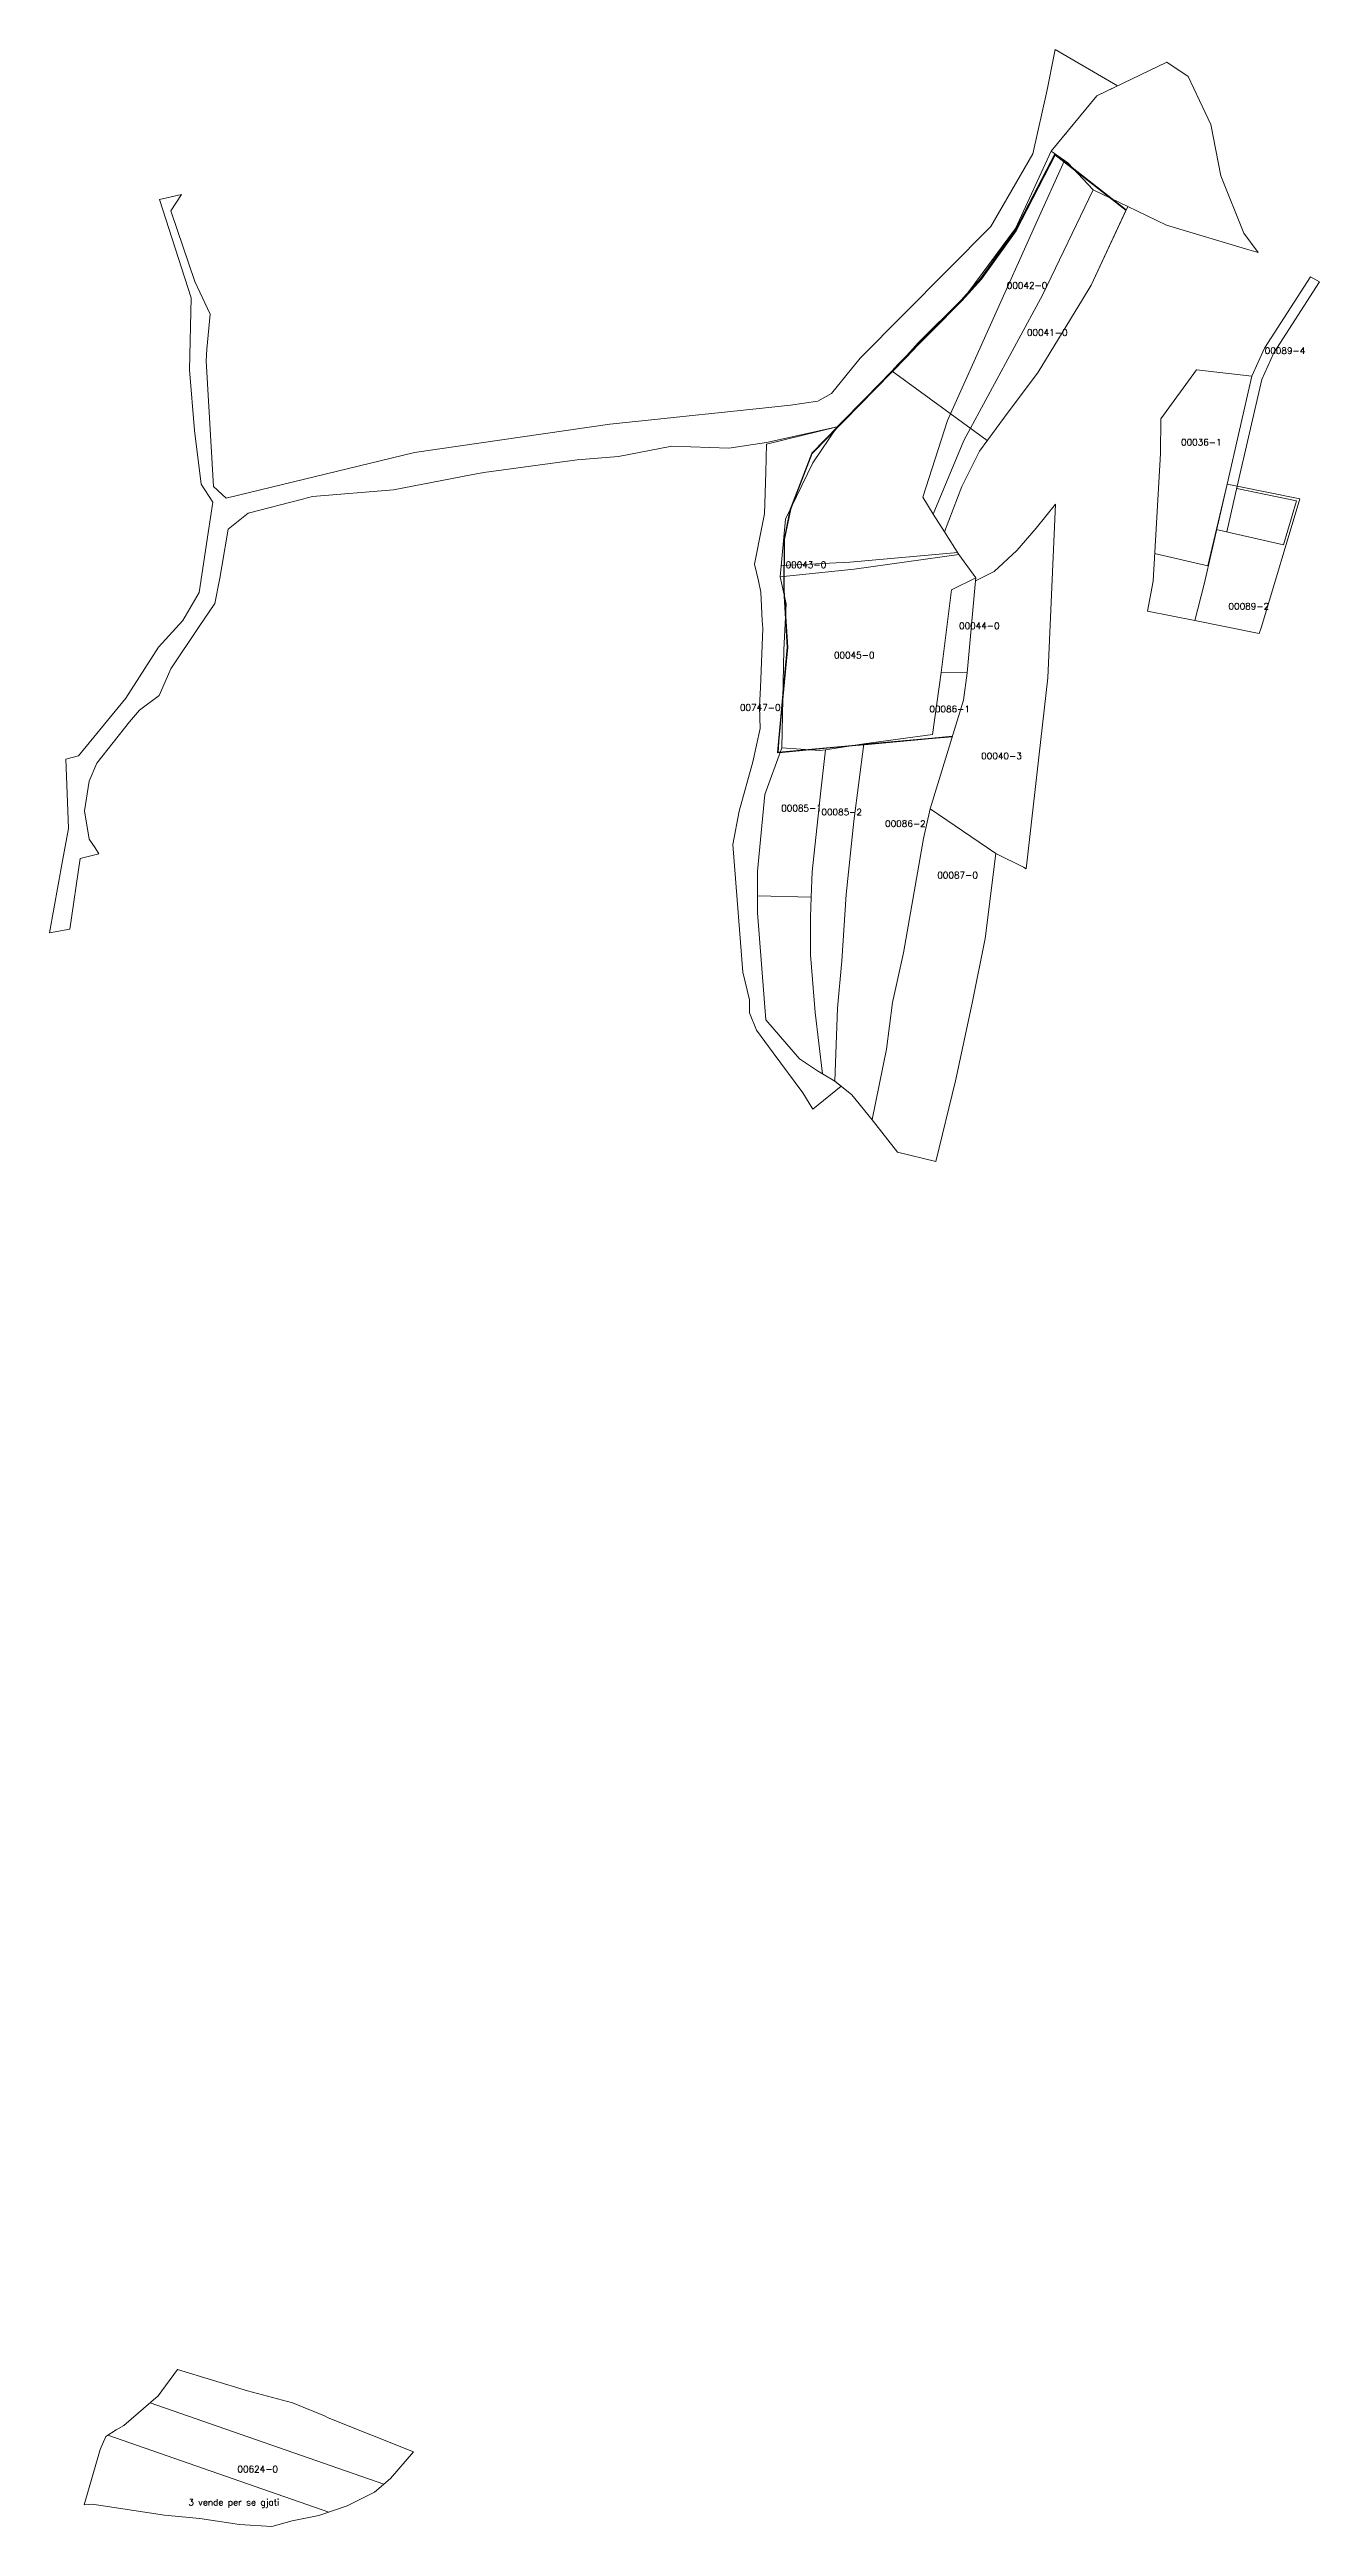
# Model space of a CAD drawing. Header units: metres. Extents: x 7508059 to 7509347, y 4690423 to 4692159.
# Drawn here: x 7508059 to 7508549, y 4690423 to 4691378 of the extents above; entities that cross this region are included whole.
import ezdxf

# ---------------------------------------------------------------- set-up
doc = ezdxf.new("R2010")
doc.units = ezdxf.units.M
for name, color, linetype, lineweight in [('asfallt', 44, 'Continuous', 0), ('muri', 32, 'Continuous', 0), ('Ndarjet', 1, 'Continuous', 0), ('Nr Parceles Baze', 7, 'Continuous', 0), ('Nr-Kojshi', 251, 'Continuous', 0), ('parc e rregulluar', 3, 'Continuous', 0), ('Parc-Kojshi', 251, 'Continuous', 0), ('Parcela Baze', 7, 'Continuous', 0), ('ParcReNet_12', 5, 'Continuous', 0), ('rregullimi', 1, 'Continuous', 0)]:
    doc.layers.add(name, color=color, linetype=linetype, lineweight=lineweight)
doc.styles.get("Standard").update_dxf_attribs({"font": 'simplex.shx'})

msp = doc.modelspace()

# ---------------------------------------------------------------- linework, layer by layer
at = {"layer": 'asfallt', "flags": 128}
for points, elevation in [([(7508339.87, 4691106.95), (7508340.2, 4691111.24), (7508343.59, 4691147.58), (7508342.28, 4691169.53), (7508342.41, 4691189.1), (7508344.79, 4691200.88), (7508346.62, 4691205.67), (7508353.03, 4691222.35), (7508389.67, 4691259.8), (7508394.31, 4691264.83), (7508410.72, 4691281.24), (7508418.29, 4691289.6), (7508431.58, 4691308.22), (7508446.84, 4691337.69)], 666.05), ([(7508340.07, 4691106.93), (7508340.4, 4691111.22), (7508343.79, 4691147.58), (7508342.48, 4691169.53), (7508342.61, 4691189.08), (7508344.99, 4691200.82), (7508346.8, 4691205.6), (7508353.21, 4691222.24), (7508389.81, 4691259.67), (7508394.46, 4691264.7), (7508410.86, 4691281.1), (7508418.44, 4691289.48), (7508431.75, 4691308.11), (7508446.87, 4691337.31)], 666.05), ([(7508474.13, 4691315.98), (7508446.69, 4691337.4)], 658.37)]:
    msp.add_lwpolyline(points, dxfattribs=dict(at, elevation=elevation))
at = {"layer": 'muri', "flags": 128}
for points, elevation in [([(7508407.26, 4691113.08), (7508399.38, 4691112.37), (7508373.35, 4691110.01), (7508370.05, 4691109.71), (7508361.52, 4691108.9), (7508341.61, 4691107.02), (7508339.77, 4691106.94)], 665.3), ([(7508407.24, 4691113.29), (7508399.36, 4691112.59), (7508373.33, 4691110.23), (7508370.03, 4691109.92), (7508361.5, 4691109.12), (7508341.72, 4691107.25), (7508339.86, 4691107.13)], 665.3), ([(7508339.86, 4691107.13), (7508341.72, 4691107.25)], 666.17), ([(7508341.72, 4691107.25), (7508341.74, 4691107.03)], 665.3)]:
    msp.add_lwpolyline(points, dxfattribs=dict(at, elevation=elevation))
at = {"layer": 'Ndarjet', "flags": 128}
for points, elevation in [([(7508420.6, 4691227.22), (7508383.97, 4691253.97)], 660.79), ([(7508409.39, 4691184.07), (7508367.69, 4691180.44), (7508341.51, 4691179.15)], 661.24)]:
    msp.add_lwpolyline(points, dxfattribs=dict(at, elevation=elevation))
for points in [[(7508485.14, 4691183.79), (7508505.58, 4691178.95), (7508513.05, 4691210.51)], [(7508516.77, 4691208.73), (7508539.85, 4691204.06), (7508534.74, 4691187.05), (7508508.9, 4691192.98)], [(7508516.97, 4691209.71), (7508512.92, 4691192.05)], [(7508098.16, 4690470.99), (7508188.17, 4690439.6)], [(7508081.91, 4690458.56), (7508167, 4690428.88)]]:
    msp.add_lwpolyline(points, dxfattribs=at)
at = {"layer": 'parc e rregulluar', "flags": 128}
msp.add_lwpolyline([(7508410.85, 4691209.57), (7508417.62, 4691223.23), (7508427.35, 4691236.28), (7508440.26, 4691253.67), (7508457.31, 4691281.62), (7508460.72, 4691287.2), (7508474.21, 4691316.17), (7508446.84, 4691337.69), (7508446.66, 4691337.82), (7508431.39, 4691308.33), (7508418.12, 4691289.74), (7508410.56, 4691281.39), (7508394.15, 4691264.99), (7508389.51, 4691259.96), (7508386.19, 4691256.56), (7508383.96, 4691253.97), (7508353.03, 4691222.35), (7508346.62, 4691205.67), (7508344.79, 4691200.88), (7508342.41, 4691189.1), (7508342.28, 4691169.53), (7508343.59, 4691147.58), (7508340.2, 4691111.24), (7508339.87, 4691107), (7508340.88, 4691107.09), (7508351.64, 4691108.08), (7508361.51, 4691109.01), (7508368.18, 4691109.64), (7508373.14, 4691110.1), (7508373.18, 4691110.41), (7508399.51, 4691113.94), (7508402.93, 4691137.87), (7508412.88, 4691137.76), (7508416.15, 4691173.19), (7508416.26, 4691174.39), (7508409.74, 4691183.34), (7508404.22, 4691192.06)], close=True, dxfattribs=at)
at = {"layer": 'Parc-Kojshi', "flags": 128}
for points in [[(7508221.82, 4691214.03), (7508226.73, 4691214.97), (7508262.69, 4691219.81), (7508278.57, 4691221.15), (7508299.21, 4691225.14), (7508321.07, 4691224.34), (7508335.63, 4691226.47), (7508362.82, 4691232.6), (7508410.98, 4691281.27), (7508431.5, 4691309.01), (7508445.34, 4691338.76), (7508462.93, 4691360.1), (7508470.86, 4691363.94), (7508446.79, 4691377.96), (7508446.42, 4691376.09), (7508443.73, 4691362.43), (7508438.28, 4691337.79), (7508422, 4691309.74), (7508371.71, 4691259.02), (7508360.72, 4691245.37), (7508355.45, 4691242.46), (7508344.85, 4691240.94), (7508329.17, 4691239.29), (7508313.28, 4691237.61), (7508308.32, 4691237.09), (7508291.33, 4691235.3), (7508275.26, 4691233.61), (7508200.05, 4691222.64), (7508127.48, 4691205.04), (7508122.56, 4691209.59), (7508119.73, 4691257.99), (7508120.07, 4691262.53), (7508121.24, 4691275.99), (7508119.19, 4691280.35), (7508115.37, 4691288.5), (7508106.26, 4691315.42), (7508106.12, 4691315.83), (7508110.29, 4691322.09), (7508101.75, 4691320.19), (7508113.95, 4691282.29), (7508113.32, 4691254.5), (7508115.22, 4691231.1), (7508117.83, 4691210.49), (7508122.26, 4691203.54), (7508120.5, 4691191.71), (7508117.09, 4691168.75), (7508110.8, 4691157.91), (7508101.35, 4691147.57), (7508088.75, 4691127.95), (7508070.62, 4691105.71), (7508065.69, 4691104.5), (7508066.35, 4691087.83), (7508066.75, 4691077.72), (7508064.47, 4691065.22), (7508059.42, 4691037.55), (7508067.27, 4691038.96), (7508071.26, 4691066.16), (7508078.46, 4691068.02), (7508076.99, 4691070.25), (7508074.74, 4691073.63), (7508072.87, 4691084.56), (7508074.74, 4691096.03), (7508077.63, 4691102.88), (7508090.16, 4691118.88), (7508094.01, 4691123.36), (7508101.59, 4691128.99), (7508102.11, 4691130.16), (7508106.08, 4691139.34), (7508117.01, 4691155.6), (7508123.14, 4691164.4), (7508125, 4691174.27), (7508125.75, 4691178.76), (7508128.18, 4691193.15), (7508135.91, 4691199.28), (7508156.81, 4691204.68), (7508160.69, 4691205.68), (7508191.94, 4691208.32)], [(7508506.82, 4691349.02), (7508498, 4691367.51), (7508489.82, 4691373.13), (7508462.93, 4691360.1), (7508445.34, 4691338.76), (7508450.4, 4691335.18), (7508451.73, 4691334.25), (7508461.49, 4691323.83), (7508474.8, 4691317.42), (7508489.74, 4691310.22), (7508521.4, 4691300.77), (7508525.04, 4691299.69), (7508519.49, 4691307.2), (7508510.67, 4691329.3)], [(7508334.93, 4691090.79), (7508341.5, 4691108.78), (7508342.28, 4691146.6), (7508343.16, 4691164.36), (7508340.88, 4691174.73), (7508342.9, 4691197), (7508353.43, 4691218.61), (7508362.82, 4691232.6), (7508335.62, 4691225.89), (7508335.3, 4691215.04), (7508334.83, 4691199.06), (7508333.83, 4691193.88), (7508331.06, 4691179.58), (7508332.5, 4691173.24), (7508333.48, 4691168.87), (7508334.01, 4691157.87), (7508334.15, 4691154.87), (7508333.26, 4691132.05), (7508332.94, 4691124.7), (7508333.14, 4691116.32), (7508330.35, 4691103.43), (7508325.13, 4691084.42), (7508322.67, 4691071.54), (7508326.54, 4691022.37), (7508329.09, 4691011.75), (7508329.09, 4691006.73), (7508331.78, 4691000.05), (7508338.14, 4690991.25), (7508349.63, 4690975.9), (7508353.45, 4690969.62), (7508364.32, 4690978.44), (7508361.91, 4690980.35), (7508357.21, 4690983.17), (7508355.27, 4690984.34), (7508348.32, 4690988.98), (7508335.32, 4691003.99), (7508332.16, 4691045.18), (7508332.16, 4691051.84), (7508332.16, 4691061.34)]]:
    msp.add_lwpolyline(points, close=True, dxfattribs=at)
at = {"layer": 'Parc-Kojshi'}
for points in [[(7508332.5, 4691173.24), (7508331.06, 4691179.58)], [(7508333.48, 4691168.87), (7508332.5, 4691173.24)], [(7508334.01, 4691157.87), (7508333.48, 4691168.87)], [(7508333.26, 4691132.05), (7508334.15, 4691154.87)], [(7508334.15, 4691154.87), (7508334.01, 4691157.87)], [(7508332.94, 4691124.7), (7508333.26, 4691132.05)], [(7508333.14, 4691116.32), (7508332.94, 4691124.7)], [(7508330.35, 4691103.43), (7508333.14, 4691116.32)], [(7508325.13, 4691084.42), (7508330.35, 4691103.43)], [(7508322.67, 4691071.54), (7508325.13, 4691084.42)], [(7508326.54, 4691022.37), (7508322.67, 4691071.54)], [(7508329.09, 4691011.75), (7508326.54, 4691022.37)], [(7508329.09, 4691006.73), (7508329.09, 4691011.75)], [(7508331.78, 4691000.05), (7508329.09, 4691006.73)]]:
    msp.add_lwpolyline(points, dxfattribs=at)
at = {"layer": 'Parc-Kojshi', "flags": 128}
msp.add_lwpolyline([(7508398.65, 4691085.26), (7508423.96, 4691068.16), (7508419.84, 4691035.29), (7508414.88, 4691010.46), (7508408.39, 4690980.49), (7508400.79, 4690949.46), (7508386.15, 4690953.01), (7508376.35, 4690965.45), (7508376.37, 4690965.56), (7508381.89, 4690992.71), (7508384.11, 4691010.62), (7508388.37, 4691029.88), (7508396.13, 4691073.88), (7508398.65, 4691085.26)], dxfattribs=at)
at = {"layer": 'Parcela Baze', "flags": 128}
for points in [[(7508404.22, 4691192.06), (7508409.74, 4691183.34), (7508369.33, 4691177.72), (7508340.88, 4691174.73), (7508342.9, 4691197), (7508353.43, 4691218.61), (7508362.82, 4691232.6), (7508410.98, 4691281.27), (7508431.5, 4691309.01), (7508445.34, 4691338.76), (7508450.4, 4691335.18), (7508439.54, 4691311.02), (7508405.34, 4691235), (7508395.79, 4691205.38), (7508399.87, 4691198.93), (7508404.22, 4691192.06)], [(7508461.49, 4691323.83), (7508442.07, 4691283.56), (7508411.61, 4691227.23), (7508399.87, 4691198.93), (7508395.79, 4691205.38), (7508405.34, 4691235), (7508439.54, 4691311.02), (7508450.4, 4691335.18), (7508451.73, 4691334.25), (7508461.49, 4691323.83)], [(7508474.8, 4691317.42), (7508460.72, 4691287.2), (7508457.31, 4691281.62), (7508440.26, 4691253.67), (7508427.35, 4691236.28), (7508417.62, 4691223.23), (7508410.85, 4691209.57), (7508404.22, 4691192.06), (7508399.87, 4691198.93), (7508411.61, 4691227.23), (7508442.07, 4691283.56), (7508461.49, 4691323.83), (7508474.8, 4691317.42)], [(7508548.63, 4691288.42), (7508531.02, 4691261.01), (7508526.4, 4691250.84), (7508516.97, 4691209.71), (7508513.05, 4691210.51), (7508522.59, 4691252.13), (7508527.5, 4691262.93), (7508545.16, 4691290.41), (7508548.63, 4691288.42)], [(7508500.59, 4691157.87), (7508482.4, 4691161.54), (7508484.52, 4691173.09), (7508487.36, 4691222.21), (7508487.53, 4691235.57), (7508501.28, 4691254.51), (7508522.59, 4691252.13), (7508513.05, 4691210.51), (7508504.21, 4691171.96), (7508500.59, 4691157.87)], [(7508416.15, 4691173.19), (7508423.38, 4691176.79), (7508432.06, 4691184.83), (7508439.53, 4691193.43), (7508446.96, 4691202.74), (7508443.96, 4691135.85), (7508435.66, 4691062.25), (7508434.61, 4691062.79), (7508423.96, 4691068.16), (7508398.65, 4691085.26), (7508411.45, 4691127.24), (7508412.88, 4691137.76), (7508416.15, 4691173.19)], [(7508513.05, 4691210.51), (7508516.97, 4691209.71), (7508541.12, 4691204.83), (7508526.29, 4691155.46), (7508525.37, 4691152.87), (7508500.59, 4691157.87), (7508504.21, 4691171.96), (7508513.05, 4691210.51)], [(7508409.74, 4691183.34), (7508416.26, 4691174.39), (7508406.88, 4691169.78), (7508402.93, 4691137.87), (7508399.51, 4691113.94), (7508373.18, 4691110.41), (7508358.34, 4691108.12), (7508356.16, 4691107.76), (7508341.5, 4691108.78), (7508342.28, 4691146.6), (7508343.16, 4691164.36), (7508340.88, 4691174.73), (7508369.33, 4691177.72), (7508409.74, 4691183.34)], [(7508402.93, 4691137.87), (7508412.88, 4691137.76), (7508411.45, 4691127.24), (7508398.65, 4691085.26), (7508396.13, 4691073.88), (7508388.37, 4691029.88), (7508384.11, 4691010.62), (7508381.89, 4690992.71), (7508376.37, 4690965.56), (7508376.35, 4690965.45), (7508368.55, 4690975.08), (7508361.91, 4690980.35), (7508362.94, 4691008.5), (7508364.62, 4691026.8), (7508366.37, 4691052.33), (7508369.22, 4691080.53), (7508373.18, 4691110.41), (7508399.51, 4691113.94), (7508402.93, 4691137.87)], [(7508358.34, 4691108.12), (7508356.51, 4691092.3), (7508353.23, 4691060.99), (7508352.89, 4691051.32), (7508332.16, 4691051.84), (7508332.16, 4691061.34), (7508334.93, 4691090.79), (7508341.5, 4691108.78), (7508356.16, 4691107.76), (7508358.34, 4691108.12)], [(7508357.21, 4690983.17), (7508354.42, 4691006.83), (7508352.56, 4691029.07), (7508352.59, 4691043.54), (7508352.89, 4691051.32), (7508353.23, 4691060.99), (7508356.51, 4691092.3), (7508358.34, 4691108.12), (7508373.18, 4691110.41), (7508369.22, 4691080.53), (7508366.37, 4691052.33), (7508364.62, 4691026.8), (7508362.94, 4691008.5), (7508361.91, 4690980.35), (7508357.21, 4690983.17)], [(7508072.79, 4690431.65), (7508078.87, 4690453.05), (7508081.09, 4690458.03), (7508085.08, 4690460.6), (7508088.04, 4690462.26), (7508101.3, 4690473.7), (7508108.66, 4690483.86), (7508135.62, 4690475.57), (7508153, 4690471.02), (7508165.33, 4690466), (7508166.78, 4690465.2), (7508199.64, 4690452.13), (7508190.77, 4690441.84), (7508184.64, 4690436.57), (7508174.12, 4690431.28), (7508163.17, 4690427.59), (7508152.83, 4690425.55), (7508145.02, 4690423.34), (7508132.61, 4690424.13), (7508117.32, 4690426.35), (7508103.69, 4690427.75), (7508075.89, 4690431.92), (7508072.79, 4690431.65)]]:
    msp.add_lwpolyline(points, dxfattribs=at)
msp.add_lwpolyline([(7508416.15, 4691173.19), (7508416.26, 4691174.39), (7508406.88, 4691169.78), (7508402.93, 4691137.87), (7508412.88, 4691137.76)], close=True, dxfattribs=at)
at = {"layer": 'Parcela Baze', "elevation": 665.3, "flags": 128}
msp.add_lwpolyline([(7508407.13, 4691113.06), (7508399.38, 4691112.37), (7508373.12, 4691109.99)], dxfattribs=at)
at = {"layer": 'ParcReNet_12', "flags": 128}
msp.add_lwpolyline([(7508402.93, 4691137.87), (7508399.51, 4691113.94), (7508373.18, 4691110.41), (7508373.14, 4691110.1), (7508368.18, 4691109.64), (7508361.51, 4691109.01), (7508351.64, 4691108.08), (7508340.88, 4691107.09), (7508341.5, 4691108.78), (7508342.28, 4691146.6), (7508343.16, 4691164.36), (7508340.88, 4691174.73), (7508342.9, 4691197), (7508353.43, 4691218.61), (7508362.82, 4691232.6), (7508410.98, 4691281.27), (7508431.5, 4691309.01), (7508445.34, 4691338.76), (7508450.4, 4691335.18), (7508451.73, 4691334.25), (7508461.49, 4691323.83), (7508474.8, 4691317.42), (7508460.72, 4691287.2), (7508457.31, 4691281.62), (7508440.26, 4691253.67), (7508427.35, 4691236.28), (7508417.62, 4691223.23), (7508410.85, 4691209.57), (7508404.22, 4691192.06), (7508409.74, 4691183.34), (7508416.26, 4691174.39), (7508416.15, 4691173.19), (7508412.88, 4691137.76), (7508402.93, 4691137.87), (7508402.93, 4691137.87)], dxfattribs=at)
at = {"layer": 'rregullimi', "elevation": 658.37, "flags": 128}
msp.add_lwpolyline([(7508474.21, 4691316.17), (7508446.84, 4691337.69)], dxfattribs=at)
at = {"layer": 'rregullimi', "flags": 128}
msp.add_lwpolyline([(7508340.88, 4691107.09), (7508341.73, 4691107.14), (7508351.64, 4691108.08), (7508361.51, 4691109.01), (7508368.18, 4691109.64), (7508370.04, 4691109.82), (7508373.14, 4691110.1)], dxfattribs=at)
at = {"layer": 'rregullimi'}
msp.add_point((7508450.86, 4691345.46), dxfattribs=at)

# ---------------------------------------------------------------- texts
at = {"layer": 'Nr Parceles Baze'}
for s, p in [('00044-0', (7508409.78, 4691154.6)), ('00045-0', (7508361.58, 4691143.31)), ('00085-1', (7508341.29, 4691084.32)), ('00085-2', (7508356.77, 4691082.83))]:
    msp.add_text(s, height=2.5, dxfattribs=at).set_placement(p)
at = {"layer": 'Nr-Kojshi'}
for s, p in [('00747-0', (7508325.38, 4691123.11)), ('00086-1', (7508398.35, 4691122.55)), ('00040-3', (7508418.33, 4691104.45)), ('00086-2', (7508381.3, 4691078.37)), ('00087-0', (7508401.4, 4691058.51))]:
    msp.add_text(s, height=2.5, dxfattribs=at).set_placement(p)
at = {"layer": 'Parcela Baze'}
for s, p in [('00042-0', (7508428.17, 4691285.77)), ('00041-0', (7508435.95, 4691267.63)), ('00089-4', (7508527.55, 4691260.65)), ('00036-1', (7508495.31, 4691225.35)), ('00043-0', (7508342.98, 4691178.11)), ('00089-2', (7508513.6, 4691162.13)), ('00624-0', (7508131.8, 4690444.2)), ('3 vende per se gjati', (7508112.9, 4690431.4))]:
    msp.add_text(s, height=2.5, dxfattribs=at).set_placement(p)

doc.saveas('drawing.dxf')
